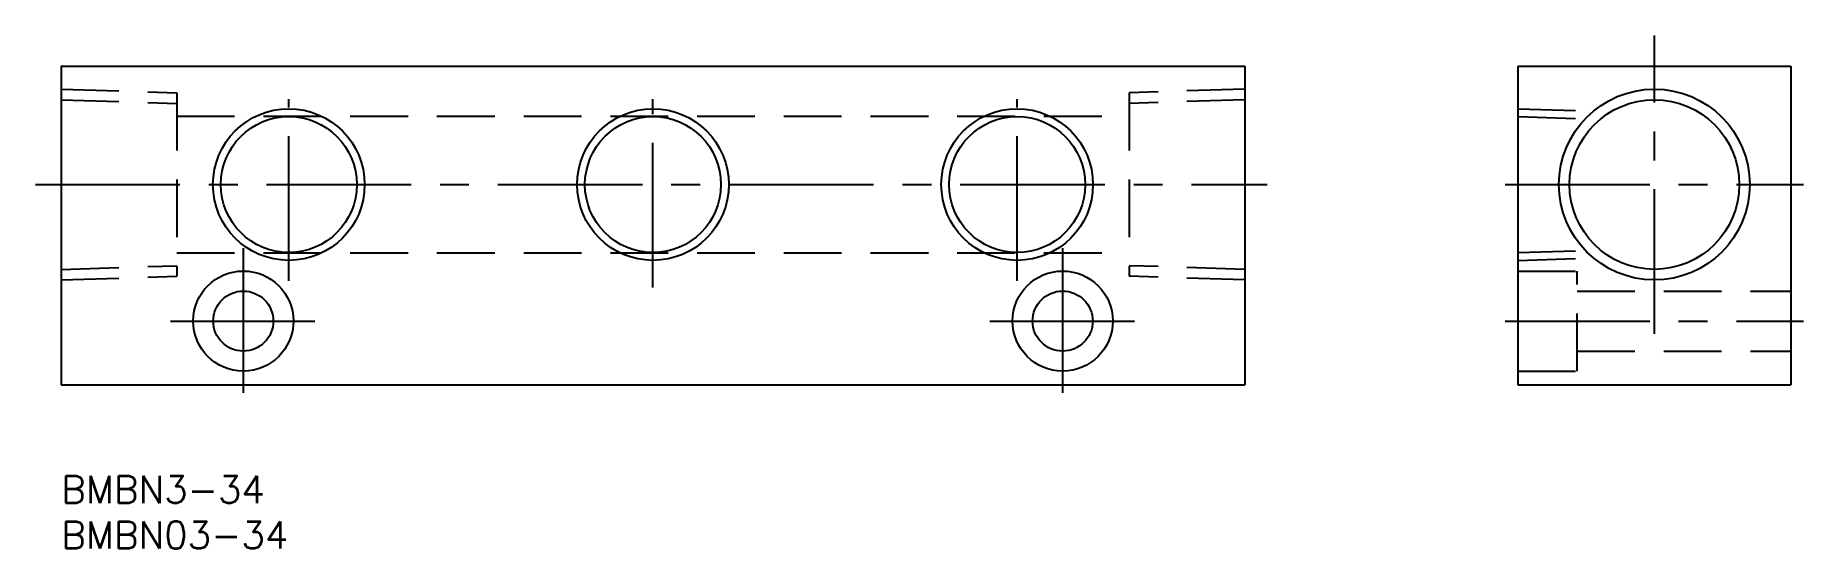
# Model space of a CAD drawing. Extents: x -3 to 191, y -8 to 48.
import ezdxf

# ---------------------------------------------------------------- set-up
doc = ezdxf.new("R2010")
doc.units = 0
doc.header["$LTSCALE"] = 0.5
doc.linetypes.add('CENTER', pattern=[50.8, 31.75, -6.35, 6.35, -6.35])
doc.linetypes.add('DASHED', pattern=[19.05, 12.7, -6.35])
for name, color, linetype in [('MSM_CENTER', 1, 'CENTER'), ('MSM_CONTINUOUS', 7, 'CONTINUOUS'), ('MSM_DASHED', 4, 'DASHED'), ('MSM_NARROW', 5, 'CONTINUOUS'), ('MSM_PART_NUMBER', 7, 'CONTINUOUS')]:
    doc.layers.add(name, color=color, linetype=linetype)
doc.styles.get("Standard").update_dxf_attribs({"font": 'txt.shx', "height": 3, "bigfont": 'bigfont.shx'})

msp = doc.modelspace()

# ---------------------------------------------------------------- linework, layer by layer
at = {"layer": 'MSM_CENTER'}
for p, q in [((175, 15.61), (175, 48.39)), ((25, 21.43), (25, 41.38)), ((65, 20.7), (65, 41.38)), ((105, 21.43), (105, 41.38)), ((-2.84, 32), (132.48, 32)), ((158.61, 32), (191.39, 32)), ((20, 25), (20, 9)), ((110, 25), (110, 9)), ((12, 17), (28, 17)), ((102, 17), (118, 17)), ((158.61, 17), (191.39, 17))]:
    msp.add_line(p, q, dxfattribs=at)
at = {"layer": 'MSM_CONTINUOUS'}
for p, q in [((0, 45), (130, 45)), ((0, 45), (0, 10)), ((130, 45), (130, 10)), ((160, 45), (160, 10)), ((160, 45), (190, 45)), ((190, 45), (190, 10)), ((0, 10), (130, 10)), ((160, 10), (190, 10))]:
    msp.add_line(p, q, dxfattribs=at)
for centre, radius in [((175, 32), 9.32), ((25, 32), 7.47), ((65, 32), 7.47), ((105, 32), 7.47), ((20, 17), 5.5), ((110, 17), 5.5), ((20, 17), 3.3), ((110, 17), 3.3)]:
    msp.add_circle(centre, radius, dxfattribs=at)
at = {"layer": 'MSM_DASHED'}
for p, q in [((0, 42.48), (12.7, 42.08)), ((0, 41.32), (12.7, 40.92)), ((12.7, 42.08), (12.7, 21.92)), ((130, 42.48), (117.3, 42.08)), ((117.3, 42.08), (117.3, 21.92)), ((130, 41.32), (117.3, 40.92)), ((12.7, 39.5), (117.3, 39.5)), ((160, 40.33), (168.32, 40.07)), ((160, 39.47), (167.43, 39.24)), ((12.7, 24.5), (117.3, 24.5)), ((160, 24.53), (167.43, 24.76)), ((160, 23.67), (168.32, 23.93)), ((0, 22.68), (12.7, 23.08)), ((0, 21.52), (12.7, 21.92)), ((130, 22.68), (117.3, 23.08)), ((130, 21.52), (117.3, 21.92)), ((160, 22.5), (166.5, 22.5)), ((166.5, 11.5), (166.5, 22.5)), ((166.5, 20.3), (190, 20.3)), ((166.5, 13.7), (190, 13.7)), ((160, 11.5), (166.5, 11.5))]:
    msp.add_line(p, q, dxfattribs=at)
at = {"layer": 'MSM_NARROW'}
for centre, radius in [((175, 32), 10.48), ((25, 32), 8.33), ((65, 32), 8.33), ((105, 32), 8.33)]:
    msp.add_circle(centre, radius, dxfattribs=at)

# ---------------------------------------------------------------- texts
at = {"layer": 'MSM_PART_NUMBER'}
for s, p in [('BMBN3-34', (0, -3)), ('BMBN03-34', (0, -8))]:
    msp.add_text(s, height=3, dxfattribs=at).set_placement(p)

doc.saveas('drawing.dxf')
